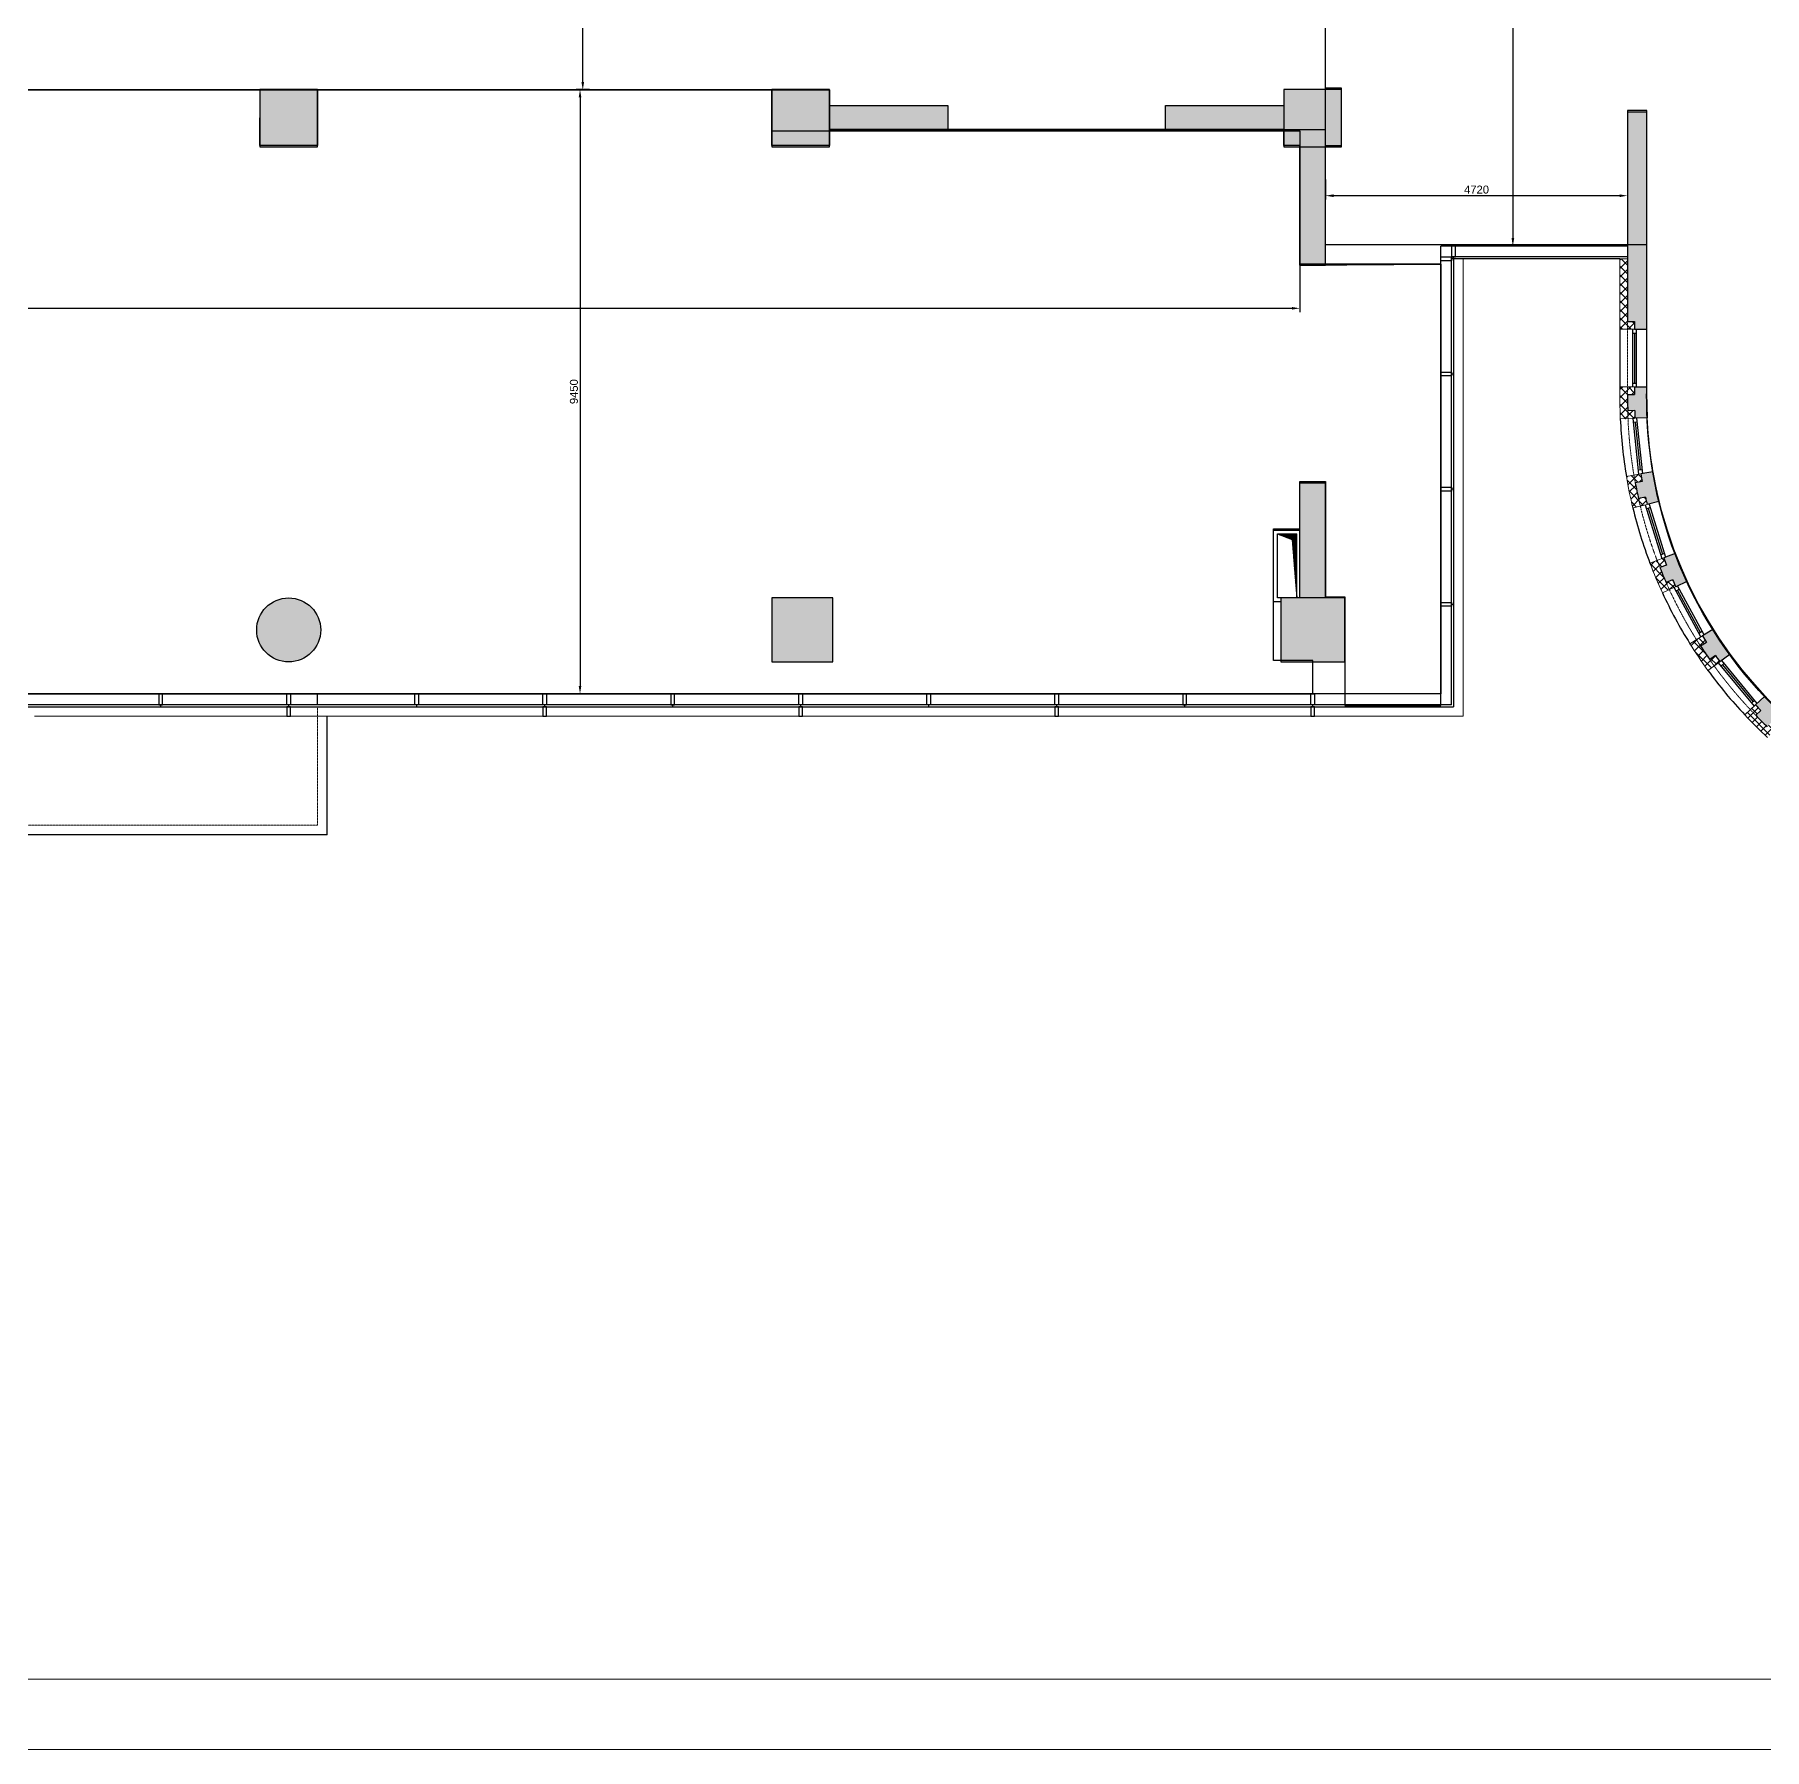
# Model space of a CAD drawing. Header units: millimetres. Extents: x 1175313 to 1258473, y 6259 to 65065.
# Drawn here: x 1210680 to 1237708, y 6259 to 33063 of the extents above; entities that cross this region are included whole.
import ezdxf

# ---------------------------------------------------------------- set-up
doc = ezdxf.new("R2010")
doc.units = ezdxf.units.MM
doc.linetypes.add('HIDDEN', pattern=[0.375, 0.25, -0.125])
for name, color, linetype in [('Baca', 7, 'Continuous'), ('Divar-komek', 7, 'Continuous'), ('metal', 7, 'Continuous'), ('Pencere', 7, 'Continuous'), ('plita 2', 7, 'Continuous'), ('Strixleme', 254, 'Continuous'), ('sutun1', 7, 'Continuous'), ('Tavan', 7, 'Continuous')]:
    doc.layers.add(name, color=color, linetype=linetype)
doc.layers.add('metal-nevid', color=39, linetype='Continuous', lineweight=5)
doc.layers.add('obl. mis', color=205, linetype='Continuous', lineweight=18)
doc.layers.add('plita', color=182, linetype='Continuous', lineweight=5, true_color=0x3a07c5)
doc.styles.get("Standard").update_dxf_attribs({"font": 'arial.ttf'})
doc.dimstyles.new('ISO-25', dxfattribs={"dimscale": 50, "dimtxt": 2.5, "dimasz": 2.5, "dimexe": 1.25, "dimexo": 0.625, "dimtad": 1, "dimdec": 0, "dimtxsty": 'Standard', "dimcen": 2.5, "dimazin": 3, "dimtfac": 1, "dimtdec": 0, "dimtmove": 0, "dimatfit": 3})
pattern_1 = [(45, (1090324.994, 635036.17), (-33.6759605, 33.6759605), []), (45, (1090358.67, 635036.17), (-33.6759605, 33.6759605), [0, -47.625])]

# ---------------------------------------------------------------- blocks, each defined once
blk = doc.blocks.new('*D628')
at = {"color": 0, "lineweight": -2, "transparency": 16777216}
for p, q in [((1230450, 30351), (1230450, 28722)), ((1185600, 30185), (1185600, 28722)), ((1185725, 28785), (1230325, 28785))]:
    blk.add_line(p, q, dxfattribs=at)
at = {"color": 0, "transparency": 16777216}
for points in [[(1185725, 28805), (1185725, 28764), (1185600, 28785)], [(1230325, 28805), (1230325, 28764), (1230450, 28785)]]:
    blk.add_solid(points, dxfattribs=at)
at = {"layer": 'Defpoints', "color": 0, "transparency": 16777216}
for p in [(1230450, 30382), (1185600, 30216), (1230450, 28785)]:
    blk.add_point(p, dxfattribs=at)
at = {"color": 0, "transparency": 16777216, "insert": (1208025, 28880), "char_height": 125, "attachment_point": 5}
blk.add_mtext('44850', dxfattribs=at)
blk = doc.blocks.new('*D629')
at = {"color": 0, "lineweight": -2, "transparency": 16777216}
for p, q in [((1219350, 32207), (1219140, 32207)), ((1219202, 32082), (1219202, 22882)), ((1219350, 22757), (1219140, 22757))]:
    blk.add_line(p, q, dxfattribs=at)
at = {"color": 0, "transparency": 16777216}
for points in [[(1219182, 32082), (1219223, 32082), (1219202, 32207)], [(1219182, 22882), (1219223, 22882), (1219202, 22757)]]:
    blk.add_solid(points, dxfattribs=at)
at = {"layer": 'Defpoints', "color": 0, "transparency": 16777216}
for p in [(1219381, 32207), (1219202, 22757), (1219381, 22757)]:
    blk.add_point(p, dxfattribs=at)
at = {"color": 0, "transparency": 16777216, "insert": (1219107, 27482), "char_height": 125, "attachment_point": 5, "rotation": 90}
blk.add_mtext('9450', dxfattribs=at)
blk = doc.blocks.new('*D630')
at = {"color": 0, "lineweight": -2, "transparency": 16777216}
for p, q in [((1220435, 39307), (1219182, 39307)), ((1219245, 32322), (1219245, 39182)), ((1220435, 32197), (1219182, 32197))]:
    blk.add_line(p, q, dxfattribs=at)
at = {"color": 0, "transparency": 16777216}
for points in [[(1219224, 39182), (1219266, 39182), (1219245, 39307)], [(1219224, 32322), (1219266, 32322), (1219245, 32197)]]:
    blk.add_solid(points, dxfattribs=at)
at = {"layer": 'Defpoints', "color": 0, "transparency": 16777216}
for p in [(1219245, 39307), (1220466, 39307), (1220466, 32197)]:
    blk.add_point(p, dxfattribs=at)
at = {"color": 0, "transparency": 16777216, "insert": (1219150, 35752), "char_height": 125, "attachment_point": 5, "rotation": 90}
blk.add_mtext('7110', dxfattribs=at)
blk = doc.blocks.new('*D634')
at = {"color": 0, "lineweight": -2, "transparency": 16777216}
for p, q in [((1234079, 41757), (1233715, 41757)), ((1233777, 41632), (1233777, 29882)), ((1234079, 29757), (1233715, 29757))]:
    blk.add_line(p, q, dxfattribs=at)
at = {"color": 0, "transparency": 16777216}
for points in [[(1233757, 41632), (1233798, 41632), (1233777, 41757)], [(1233757, 29882), (1233798, 29882), (1233777, 29757)]]:
    blk.add_solid(points, dxfattribs=at)
at = {"layer": 'Defpoints', "color": 0, "transparency": 16777216}
for p in [(1234110, 41757), (1233777, 29757), (1234110, 29757)]:
    blk.add_point(p, dxfattribs=at)
at = {"color": 0, "transparency": 16777216, "insert": (1233682, 35757), "char_height": 125, "attachment_point": 5, "rotation": 90}
blk.add_mtext('12000', dxfattribs=at)
blk = doc.blocks.new('*D640')
at = {"color": 0, "lineweight": -2, "transparency": 16777216}
for p, q in [((1230850, 30796), (1230850, 30483)), ((1235445, 30545), (1230975, 30545)), ((1235570, 30796), (1235570, 30483))]:
    blk.add_line(p, q, dxfattribs=at)
at = {"color": 0, "transparency": 16777216}
for points in [[(1230975, 30566), (1230975, 30524), (1230850, 30545)], [(1235445, 30566), (1235445, 30524), (1235570, 30545)]]:
    blk.add_solid(points, dxfattribs=at)
at = {"layer": 'Defpoints', "color": 0, "transparency": 16777216}
for p in [(1230850, 30827), (1235570, 30827), (1230850, 30545)]:
    blk.add_point(p, dxfattribs=at)
at = {"color": 0, "transparency": 16777216, "insert": (1233210, 30640), "char_height": 125, "attachment_point": 5}
blk.add_mtext('4720', dxfattribs=at)

msp = doc.modelspace()

# ---------------------------------------------------------------- hatches: boundary and pattern name
at = {"layer": 'Baca'}
h = msp.add_hatch(dxfattribs=at)
h.set_pattern_fill('ANSI31', color=256, scale=5, style=0)
h.set_pattern_definition([(135, (1338924.862, 425036.171), (11.22532015, 11.22532015), [])])
h.paths.add_polyline_path([(1230099.9, 25257.2), (1230328.3, 25171.6), (1230399.9, 24257.2), (1230399.9, 25257.2)])
at = {"layer": 'Strixleme'}
h = msp.add_hatch(dxfattribs=at)
h.set_pattern_fill('SACNCR', color=256, scale=20, style=0)
h.set_pattern_definition(pattern_1)
h.paths.add_polyline_path([(1214649.9, 31757.2), (1214199.9, 31757.2), (1214199.9, 31307.2), (1214649.9, 31307.2)])
h.paths.add_polyline_path([(1214649.9, 32207.2), (1214199.9, 32207.2), (1214199.9, 31757.2), (1214649.9, 31757.2)])
h.paths.add_polyline_path([(1215099.9, 32207.2), (1214649.9, 32207.2), (1214649.9, 31757.2), (1215099.9, 31757.2)])
h.paths.add_polyline_path([(1215099.9, 31757.2), (1214649.9, 31757.2), (1214649.9, 31307.2), (1215099.9, 31307.2)])
h.paths.add_polyline_path([(1215149.9, 23757.2, 1), (1214149.9, 23757.2, 1)])
h = msp.add_hatch(dxfattribs=at)
h.set_pattern_fill('SACNCR', color=256, scale=20, style=0)
h.set_pattern_definition(pattern_1)
h.paths.add_polyline_path([(1230149.9, 24257.2), (1231149.9, 24257.2), (1231149.9, 23257.2), (1230149.9, 23257.2)])
h.paths.add_polyline_path([(1222199.9, 24257.2), (1223149.9, 24257.2), (1223149.9, 23257.2), (1222199.9, 23257.2)])
h.paths.add_polyline_path([(1223149.9, 31557.2), (1224949.9, 31557.2), (1224949.9, 31957.2), (1223149.9, 31957.2)])
h.paths.add_polyline_path([(1223099.9, 31557.2), (1223149.9, 31557.2), (1223149.9, 31957.2), (1223099.9, 31957.2), (1223099.9, 32207.2), (1222199.9, 32207.2), (1222199.9, 31307.2), (1223099.9, 31307.2)])
h.paths.add_polyline_path([(1230449.9, 31257.2), (1230449.9, 29457.2), (1230849.9, 29457.2), (1230849.9, 31257.2)])
h.paths.add_polyline_path([(1228349.9, 31557.2), (1230149.9, 31557.2), (1230149.9, 31957.2), (1228349.9, 31957.2)])
h.paths.add_polyline_path([(1230149.9, 31557.2), (1230199.9, 31557.2), (1230199.9, 31307.2), (1230449.9, 31307.2), (1230449.9, 31257.2), (1230849.9, 31257.2), (1230849.9, 31307.2), (1231099.9, 31307.2), (1231099.9, 32207.2), (1230199.9, 32207.2), (1230199.9, 31957.2), (1230149.9, 31957.2)])
h.paths.add_polyline_path([(1230449.9, 26057.2), (1230449.9, 24257.2), (1230849.9, 24257.2), (1230849.9, 26057.2)])
h = msp.add_hatch(dxfattribs=at)
h.set_pattern_fill('SACNCR', color=256, scale=20, style=0)
h.set_pattern_definition(pattern_1)
h.paths.add_polyline_path([(1235869.9, 31857.2), (1235569.9, 31857.2), (1235569.9, 31757.2), (1235869.9, 31757.2)])
edge = h.paths.add_edge_path()
edge.add_arc((1242649.9, 27357.2), 6970, 271.0135, 271.99999, ccw=False)
edge.add_line((1242773.2, 20388.3), (1242777.1, 20278.4))
edge.add_arc((1242649.9, 27357.2), 7080, 268.97115, 271.02883, ccw=False)
edge.add_line((1242522.8, 20278.4), (1242526.6, 20388.3))
edge.add_arc((1242649.9, 27357.2), 6970, 267.99999, 268.98648, ccw=False)
edge.add_line((1242406.7, 20391.5), (1242413.3, 20581.4))
edge.add_arc((1242649.9, 27357.2), 6780, 267.99999, 271.99999)
edge.add_line((1242886.5, 20581.4), (1242893.2, 20391.5))
edge = h.paths.add_edge_path()
edge.add_line((1239097.3, 21582.5), (1238997.7, 21420.7))
edge.add_arc((1242649.9, 27357.2), 6970, 237.41345, 238.39994, ccw=False)
edge.add_line((1238896.1, 21484.5), (1238838.4, 21390.8))
edge.add_arc((1242649.9, 27357.2), 7080, 235.37108, 237.42878, ccw=False)
edge.add_line((1238626.7, 21531.5), (1238690.7, 21620.9))
edge.add_arc((1242649.9, 27357.2), 6970, 234.39992, 235.38641, ccw=False)
edge.add_line((1238592.5, 21689.9), (1238703.1, 21844.4))
edge.add_arc((1242649.9, 27357.2), 6780, 234.39992, 238.39994)
edge = h.paths.add_edge_path()
edge.add_line((1240286.6, 21002.5), (1240220.4, 20824.4))
edge.add_arc((1242649.9, 27357.2), 6970, 248.61344, 249.59993, ccw=False)
edge.add_line((1240108.3, 20867.2), (1240069.9, 20764.1))
edge.add_arc((1242649.9, 27357.2), 7080, 246.57109, 248.62877, ccw=False)
edge.add_line((1239834.8, 20861), (1239880.3, 20961.1))
edge.add_arc((1242649.9, 27357.2), 6970, 245.59993, 246.58642, ccw=False)
edge.add_line((1239770.6, 21009.8), (1239849.1, 21182.8))
edge.add_arc((1242649.9, 27357.2), 6780, 245.59993, 249.59993)
edge = h.paths.add_edge_path()
edge.add_arc((1242649.9, 27357.2), 6970, 259.81346, 260.79995, ccw=False)
edge.add_line((1241417.3, 20497.1), (1241399.7, 20388.5))
edge.add_arc((1242649.9, 27357.2), 7080, 257.77109, 259.82879, ccw=False)
edge.add_line((1241150.3, 20437.9), (1241175.4, 20545))
edge.add_arc((1242649.9, 27357.2), 6970, 256.79993, 257.78642, ccw=False)
edge.add_line((1241058.3, 20571.4), (1241101.7, 20756.4))
edge.add_arc((1242649.9, 27357.2), 6780, 256.79992, 260.79995)
edge.add_line((1241565.9, 20664.5), (1241535.6, 20476.9))
h.paths.add_polyline_path([(1235869.9, 28457.2), (1235679.9, 28457.2), (1235679.9, 28577.2), (1235569.9, 28577.2), (1235569.9, 31757.2), (1235869.9, 31757.2)])
edge = h.paths.add_edge_path()
edge.add_line((1235875.9, 27073.4), (1235686, 27065.4))
edge.add_arc((1242649.9, 27357.2), 6970, 181.4131, 182.39959, ccw=False)
edge.add_line((1235682, 27185.4), (1235572.1, 27180.7))
edge.add_arc((1242649.9, 27357.2), 7080, 180, 181.42842, ccw=False)
edge.add_line((1235569.9, 27357.2), (1235569.9, 27437.2))
edge.add_line((1235569.9, 27437.2), (1235679.9, 27437.2))
edge.add_line((1235679.9, 27437.2), (1235679.9, 27557.2))
edge.add_line((1235679.9, 27557.2), (1235869.9, 27557.2))
edge.add_line((1235869.9, 27557.2), (1235869.9, 27357.2))
edge.add_arc((1242649.9, 27357.2), 6780, 180, 182.39959)
edge = h.paths.add_edge_path()
edge.add_line((1236060, 25763), (1235875.4, 25718.3))
edge.add_arc((1242649.9, 27357.2), 6970, 192.61339, 193.59988, ccw=False)
edge.add_line((1235848.1, 25835.2), (1235741.2, 25809.3))
edge.add_arc((1242649.9, 27357.2), 7080, 190.57103, 192.62872, ccw=False)
edge.add_line((1235690.1, 26058.4), (1235798.6, 26076.7))
edge.add_arc((1242649.9, 27357.2), 6970, 189.59986, 190.58635, ccw=False)
edge.add_line((1235777.5, 26194.9), (1235964.9, 26226.6))
edge.add_arc((1242649.9, 27357.2), 6780, 189.59986, 193.59987)
edge = h.paths.add_edge_path()
edge.add_line((1236495.2, 24513.4), (1236322.7, 24433.7))
edge.add_arc((1242649.9, 27357.2), 6970, 203.81336, 204.79985, ccw=False)
edge.add_line((1236273.3, 24543), (1236173.4, 24496.9))
edge.add_arc((1242649.9, 27357.2), 7080, 201.77102, 203.82869, ccw=False)
edge.add_line((1236074.9, 24731.3), (1236177.8, 24770.3))
edge.add_arc((1242649.9, 27357.2), 6970, 200.79986, 201.78635, ccw=False)
edge.add_line((1236134.2, 24882.2), (1236311.8, 24949.6))
edge.add_arc((1242649.9, 27357.2), 6780, 200.79985, 204.79985)
edge = h.paths.add_edge_path()
edge.add_line((1237164.8, 23372.1), (1237011.1, 23260.4))
edge.add_arc((1242649.9, 27357.2), 6970, 215.01336, 215.99985, ccw=False)
edge.add_line((1236941.4, 23358.1), (1236852.4, 23293.4))
edge.add_arc((1242649.9, 27357.2), 7080, 212.971, 215.02869, ccw=False)
edge.add_line((1236710.2, 23504.2), (1236803.5, 23562.5))
edge.add_arc((1242649.9, 27357.2), 6970, 211.99984, 212.98632, ccw=False)
edge.add_line((1236739, 23663.7), (1236900.2, 23764.4))
edge.add_arc((1242649.9, 27357.2), 6780, 211.99983, 215.99985)
edge = h.paths.add_edge_path()
edge.add_line((1238043.3, 22382.6), (1237914.2, 22243.1))
edge.add_arc((1242649.9, 27357.2), 6970, 226.21339, 227.19988, ccw=False)
edge.add_line((1237826.9, 22325.4), (1237752.1, 22244.7))
edge.add_arc((1242649.9, 27357.2), 7080, 224.17105, 226.22872, ccw=False)
edge.add_line((1237571.7, 22423.9), (1237651.9, 22499.2))
edge.add_arc((1242649.9, 27357.2), 6970, 223.19989, 224.18638, ccw=False)
edge.add_line((1237569, 22586), (1237707.5, 22716))
edge.add_arc((1242649.9, 27357.2), 6780, 223.19988, 227.19988)
h = msp.add_hatch(dxfattribs=at)
h.set_pattern_fill('ANSI37', color=256, scale=30, style=0)
h.set_pattern_definition([(315, (1090324.99, -633521.7), (-67.351921, -67.351921), []), (225, (1090324.99, -633521.7), (-67.351921, 67.351921), [])])
h.paths.add_polyline_path([(1235686, 27065.4), (1235456.2, 27055.8, -0.0104721), (1235449.9, 27357.2), (1235449.9, 27557.2), (1235679.9, 27557.2), (1235679.9, 27437.2), (1235569.9, 27437.2), (1235569.9, 27357.2, 0.0062332), (1235572.1, 27180.7), (1235682, 27185.4, 0.0043055)])
h.paths.add_polyline_path([(1236173.4, 24496.9), (1236273.3, 24543, 0.0043044), (1236322.7, 24433.7), (1236113.9, 24337.2, -0.017455), (1235919.2, 24800.5), (1236134.2, 24882.2, 0.0043044), (1236177.8, 24770.3), (1236074.9, 24731.3, 0.0089785)])
h.paths.add_polyline_path([(1249185.9, 24337.2), (1248977.1, 24433.7, 0.0043044), (1249026.5, 24543), (1249126.4, 24496.9, 0.0089785), (1249224.9, 24731.3), (1249122.1, 24770.3, 0.0043044), (1249165.7, 24882.2), (1249380.7, 24800.5, -0.017455)])
h.paths.add_polyline_path([(1235679.9, 28457.2), (1235449.9, 28457.2), (1235449.9, 28957.2), (1235449.9, 29557.2), (1235569.9, 29557.2), (1235569.9, 28577.2), (1235679.9, 28577.2)])
h.paths.add_polyline_path([(1235875.4, 25718.3), (1235651.8, 25664.2, -0.0174551), (1235550.8, 26156.5), (1235777.5, 26194.9, 0.0043044), (1235798.6, 26076.7), (1235690.1, 26058.4, 0.0089786), (1235741.2, 25809.3), (1235848.1, 25835.2, 0.0043044)])
h.paths.add_polyline_path([(1236825, 23125.2, -0.0174551), (1236544, 23541.8), (1236739, 23663.7, 0.0043044), (1236803.5, 23562.5), (1236710.2, 23504.2, 0.0089786), (1236852.4, 23293.4), (1236941.4, 23358.1, 0.0043044), (1237011.1, 23260.4)])
h.paths.add_polyline_path([(1237752.1, 22244.7), (1237826.9, 22325.4, 0.0043044), (1237914.2, 22243.1), (1237757.9, 22074.4, -0.017455), (1237401.3, 22428.5), (1237569, 22586, 0.0043044), (1237651.9, 22499.2), (1237571.7, 22423.9, 0.0089785)])
h.paths.add_polyline_path([(1238877.2, 21224.8, -0.0174552), (1238458.6, 21502.9), (1238592.5, 21689.9, 0.0043044), (1238690.7, 21620.9), (1238626.7, 21531.5, 0.0089786), (1238838.4, 21390.8), (1238896.1, 21484.5, 0.0043044), (1238997.7, 21420.7)])
h.paths.add_polyline_path([(1240140.2, 20608.8, -0.0174551), (1239675.6, 20800.3), (1239770.6, 21009.8, 0.0043044), (1239880.3, 20961.1), (1239834.8, 20861, 0.0089785), (1240069.9, 20764.1), (1240108.3, 20867.2, 0.0043044), (1240220.4, 20824.4)])
h.paths.add_polyline_path([(1241498.8, 20249.9, -0.0174552), (1241005.8, 20347.5), (1241058.3, 20571.4, 0.0043044), (1241175.4, 20545), (1241150.3, 20437.9, 0.0089786), (1241399.7, 20388.5), (1241417.3, 20497.1, 0.0043044), (1241535.6, 20476.9)])
h.paths.add_polyline_path([(1242901.2, 20161.6, -0.0174551), (1242398.7, 20161.6), (1242406.7, 20391.5, 0.0043044), (1242526.6, 20388.3), (1242522.8, 20278.4, 0.0089786), (1242777.1, 20278.4), (1242773.2, 20388.3, 0.0043044), (1242893.2, 20391.5)])
h.paths.add_polyline_path([(1244294.1, 20347.5, -0.0174552), (1243801.1, 20249.9), (1243764.3, 20476.9, 0.0043044), (1243882.6, 20497.1), (1243900.2, 20388.5, 0.0089786), (1244149.6, 20437.9), (1244124.5, 20545, 0.0043044), (1244241.5, 20571.4)])
h.paths.add_polyline_path([(1245159.7, 20608.8), (1245079.5, 20824.4, 0.0043044), (1245191.6, 20867.2), (1245229.9, 20764.1, 0.0089785), (1245465, 20861), (1245419.6, 20961.1, 0.0043044), (1245529.3, 21009.8), (1245624.3, 20800.3, -0.0174551)])
h.paths.add_polyline_path([(1246841.2, 21502.9, -0.0174552), (1246422.6, 21224.8), (1246302.1, 21420.7, 0.0043044), (1246403.8, 21484.5), (1246461.4, 21390.8, 0.0089786), (1246673.2, 21531.5), (1246609.2, 21620.9, 0.0043044), (1246707.3, 21689.9)])
h.paths.add_polyline_path([(1247898.5, 22428.5, -0.017455), (1247541.9, 22074.4), (1247385.6, 22243.1, 0.0043044), (1247473, 22325.4), (1247547.7, 22244.7, 0.0089785), (1247728.1, 22423.9), (1247648, 22499.2, 0.0043044), (1247730.8, 22586)])
h.paths.add_polyline_path([(1248474.9, 23125.2), (1248288.8, 23260.4, 0.0043044), (1248358.5, 23358.1), (1248447.5, 23293.4, 0.0089786), (1248589.7, 23504.2), (1248496.4, 23562.5, 0.0043044), (1248560.8, 23663.7), (1248755.9, 23541.8, -0.0174551)])
h.paths.add_polyline_path([(1249648.1, 25664.2), (1249424.5, 25718.3, 0.0043044), (1249451.7, 25835.2), (1249558.6, 25809.3, 0.0089786), (1249609.8, 26058.4), (1249501.3, 26076.7, 0.0043044), (1249522.3, 26194.9), (1249749.1, 26156.5, -0.0174551)])
h.paths.add_polyline_path([(1249849.9, 27357.2, -0.0104717), (1249843.6, 27055.8), (1249613.8, 27065.4, 0.0043055), (1249617.8, 27185.4), (1249727.7, 27180.7, 0.0062327), (1249729.9, 27357.2), (1249729.9, 27437.2), (1249619.9, 27437.2), (1249619.9, 27557.2), (1249849.9, 27557.2)])
h.paths.add_polyline_path([(1249849.9, 28457.2), (1249619.9, 28457.2), (1249619.9, 28577.2), (1249729.9, 28577.2), (1249729.9, 28837.2), (1249619.9, 28837.2), (1249619.9, 28957.2), (1249849.9, 28957.2)])
h.paths.add_polyline_path([(1249849.9, 29857.2), (1249619.9, 29857.2), (1249619.9, 29977.2), (1249729.9, 29977.2), (1249729.9, 31157.2), (1249849.9, 31157.2)])

# ---------------------------------------------------------------- linework, layer by layer
at = {"color": 1}
msp.add_line((1215249.9, 20557.2), (1215249.9, 22407.2), dxfattribs=at)
at = {"color": 251, "lineweight": 5, "true_color": 0x636466}
msp.add_lwpolyline([(1175313.3, 6258.6), (1258473.3, 6258.6), (1258473.3, 65064.6), (1175313.3, 65064.6), (1175313.3, 6258.6)], dxfattribs=at)
msp.add_lwpolyline([(1176413.3, 7358.6), (1257373.3, 7358.6), (1257373.3, 63964.6), (1176413.3, 63964.6)], close=True, dxfattribs=at)
at = {"color": 1, "lineweight": 30}
for points in [[(1185599.9, 48757.2), (1198584.9, 48757.2), (1198584.9, 48257.2), (1198499.9, 48257.2), (1198499.9, 39607.2), (1198499.9, 37057.2), (1198449.9, 37057.2), (1198449.9, 31557.2), (1207099.9, 31557.2), (1207099.9, 32207.2), (1222199.9, 32207.2), (1222199.9, 31557.2), (1230449.9, 31557.2), (1230449.9, 29457.2), (1232649.9, 29477.2), (1232649.9, 22757.2), (1185599.9, 22757.2), (1185599.9, 31777.2), (1187199.9, 31777.2), (1187199.9, 39777.2), (1185599.9, 39777.2), (1185599.9, 48757.2)], [(1207106.7, 32198), (1223099.9, 32198), (1223099.9, 31577.2), (1230849.9, 31577.2), (1230849.9, 33857.2)]]:
    msp.add_lwpolyline(points, dxfattribs=at)
msp.add_lwpolyline([(1252799.9, 39307.2), (1252799.9, 32207.2), (1252599.9, 32207.2), (1252599.9, 31807.2), (1252199.9, 31807.2), (1252199.9, 31357.2), (1249429.9, 31357.2), (1249429.9, 28707.2, -0.4599022), (1242649.9, 20597.2, -0.416302), (1235869.9, 27357.2), (1235869.9, 29777.2), (1230849.9, 29777.2), (1230849.9, 48257.2)], format="xyb", dxfattribs=at)
at = {"layer": 'Baca'}
msp.add_lwpolyline([(1230099.9, 25257.2), (1230328.3, 25171.6), (1230399.9, 24257.2)], dxfattribs=at)
at = {"layer": 'Divar-komek'}
for p, q in [((1235449.9, 28457.2), (1235449.9, 27557.2)), ((1215249.9, 20557.2), (1182049.9, 20557.2))]:
    msp.add_line(p, q, dxfattribs=at)
for radius, start, end in [(7200, 182.3997, 189.59975), (6970, 182.3997, 182.39984), (6970, 193.59962, 193.59973), (7200, 193.59962, 200.79966), (7200, 204.79956, 211.9996), (7200, 216.00008, 223.20012), (6970, 223.20003, 223.20012)]:
    msp.add_arc((1242649.9, 27357.2), radius, start, end, dxfattribs=at)
at = {"layer": 'metal'}
for p, q in [((1232849.9, 29557.2), (1232819.9, 29557.2)), ((1232849.9, 29557.2), (1232849.9, 29587.2)), ((1232849.9, 27757.2), (1232819.9, 27757.2)), ((1232849.9, 25957.2), (1232819.9, 25957.2)), ((1232849.9, 24157.2), (1232819.9, 24157.2)), ((1212649.9, 22557.2), (1212649.9, 22587.2)), ((1214649.9, 22557.2), (1214649.9, 22587.2)), ((1216649.9, 22557.2), (1216649.9, 22587.2)), ((1218649.9, 22557.2), (1218649.9, 22587.2)), ((1220649.9, 22557.2), (1220649.9, 22587.2)), ((1222649.9, 22557.2), (1222649.9, 22587.2)), ((1224649.9, 22557.2), (1224649.9, 22587.2)), ((1226649.9, 22557.2), (1226649.9, 22587.2)), ((1228649.9, 22557.2), (1228649.9, 22587.2)), ((1230649.9, 22557.2), (1230649.9, 22587.2))]:
    msp.add_line(p, q, dxfattribs=at)
for points in [[(1232879.9, 29587.2), (1232879.9, 29757.2), (1232819.9, 29757.2), (1232819.9, 29587.2)], [(1232819.9, 29527.2), (1232649.9, 29527.2), (1232649.9, 29587.2), (1232819.9, 29587.2)], [(1232819.9, 27727.2), (1232649.9, 27727.2), (1232649.9, 27787.2), (1232819.9, 27787.2)], [(1232819.9, 25927.2), (1232649.9, 25927.2), (1232649.9, 25987.2), (1232819.9, 25987.2)], [(1232819.9, 24127.2), (1232649.9, 24127.2), (1232649.9, 24187.2), (1232819.9, 24187.2)], [(1212679.9, 22587.2), (1212679.9, 22757.2), (1212619.9, 22757.2), (1212619.9, 22587.2)], [(1214619.9, 22757.2), (1214679.9, 22757.2), (1214679.9, 22587.2), (1214619.9, 22587.2)], [(1216619.9, 22587.2), (1216619.9, 22757.2), (1216679.9, 22757.2), (1216679.9, 22587.2)], [(1218619.9, 22757.2), (1218679.9, 22757.2), (1218679.9, 22587.2), (1218619.9, 22587.2)], [(1220679.9, 22587.2), (1220679.9, 22757.2), (1220619.9, 22757.2), (1220619.9, 22587.2)], [(1222619.9, 22757.2), (1222679.9, 22757.2), (1222679.9, 22587.2), (1222619.9, 22587.2)], [(1224619.9, 22587.2), (1224619.9, 22757.2), (1224679.9, 22757.2), (1224679.9, 22587.2)], [(1226619.9, 22757.2), (1226679.9, 22757.2), (1226679.9, 22587.2), (1226619.9, 22587.2)], [(1228679.9, 22587.2), (1228679.9, 22757.2), (1228619.9, 22757.2), (1228619.9, 22587.2)], [(1230619.9, 22757.2), (1230679.9, 22757.2), (1230679.9, 22587.2), (1230619.9, 22587.2)], [(1214619.9, 22407.2), (1214679.9, 22407.2), (1214679.9, 22557.2), (1214619.9, 22557.2)], [(1218619.9, 22407.2), (1218679.9, 22407.2), (1218679.9, 22557.2), (1218619.9, 22557.2)], [(1222619.9, 22407.2), (1222679.9, 22407.2), (1222679.9, 22557.2), (1222619.9, 22557.2)], [(1226619.9, 22407.2), (1226679.9, 22407.2), (1226679.9, 22557.2), (1226619.9, 22557.2)], [(1230619.9, 22407.2), (1230679.9, 22407.2), (1230679.9, 22557.2), (1230619.9, 22557.2)]]:
    msp.add_lwpolyline(points, close=True, dxfattribs=at)
at = {"layer": 'metal-nevid'}
for p, q in [((1232999.9, 22407.2), (1232999.9, 29557.2)), ((1210679.9, 22407.2), (1214619.9, 22407.2)), ((1218619.9, 22407.2), (1214679.9, 22407.2)), ((1218679.9, 22407.2), (1222619.9, 22407.2)), ((1226619.9, 22407.2), (1222679.9, 22407.2)), ((1226679.9, 22407.2), (1230619.9, 22407.2)), ((1232999.9, 22407.2), (1230679.9, 22407.2))]:
    msp.add_line(p, q, dxfattribs=at)
at = {"layer": 'obl. mis'}
for p, q in [((1235449.9, 29557.2), (1235449.9, 28457.2)), ((1235449.9, 29557.2), (1235569.9, 29557.2)), ((1235449.9, 28957.2), (1235449.9, 28457.2)), ((1235449.9, 28457.2), (1235679.9, 28457.2)), ((1235449.9, 27557.2), (1235449.9, 27357.2)), ((1235679.9, 27557.2), (1235449.9, 27557.2)), ((1235686, 27065.4), (1235456.2, 27055.8)), ((1235459, 26995.8), (1235458.8, 26995.8)), ((1235550.8, 26156.5), (1235777.5, 26194.9)), ((1235651.8, 25664.2), (1235875.4, 25718.3)), ((1235665.9, 25605.9), (1235666.2, 25606)), ((1236134.2, 24882.2), (1235919.2, 24800.5)), ((1236313.6, 24429.5), (1236113.9, 24337.2)), ((1236544, 23541.8), (1236739, 23663.7)), ((1237011.1, 23260.4), (1236825, 23125.2)), ((1237569, 22586), (1237401.3, 22428.5))]:
    msp.add_line(p, q, dxfattribs=at)
for start, end in [(179.9999, 182.39985), (189.59987, 193.59988), (200.79986, 204.79986), (211.99984, 215.99986), (223.19989, 227.19989)]:
    msp.add_arc((1242649.9, 27357.2), 7200, start, end, dxfattribs=at)
at = {"layer": 'Pencere'}
for p, q in [((1235449.9, 29757.2), (1232849.9, 29757.2)), ((1235569.9, 29587.2), (1232819.9, 29587.2)), ((1232819.9, 22587.2), (1232819.9, 29587.2)), ((1235449.9, 29557.2), (1232849.9, 29557.2)), ((1232849.9, 29557.2), (1232849.9, 22557.2)), ((1235649.9, 27557.2), (1235649.9, 28457.2)), ((1235649.9, 28397.2), (1235709.9, 28397.2)), ((1235679.9, 28397.2), (1235679.9, 27617.2)), ((1235709.9, 27557.2), (1235709.9, 28457.2)), ((1235649.9, 27617.2), (1235709.9, 27617.2)), ((1235747.9, 26189.9), (1235656, 27064.1)), ((1235807.2, 26199.9), (1235716.1, 27066.7)), ((1235722.3, 27007), (1235662.7, 27000.7)), ((1235771.1, 26256.4), (1235692.5, 27003.9)), ((1235800.9, 26259.6), (1235741.2, 26253.3)), ((1235846.1, 25711.2), (1236106.1, 24871.5)), ((1235904.6, 25725.4), (1236162.3, 24892.8)), ((1235922.3, 25668.1), (1235865, 25650.3)), ((1235893.7, 25659.2), (1236115.9, 24941.2)), ((1236144.6, 24950.1), (1236087.2, 24932.4)), ((1236713.5, 23647.8), (1236295.4, 24421.1)), ((1236378.5, 24393.5), (1236325.7, 24365)), ((1236764.5, 23679.6), (1236350, 24446.3)), ((1236709.6, 23718.2), (1236352.1, 24379.3)), ((1236736, 23732.4), (1236683.2, 23703.9)), ((1237035.4, 23278.1), (1237590.9, 22606.5)), ((1236986.8, 23242.7), (1237547.1, 22565.4)), ((1237073.6, 23231.8), (1237027.4, 23193.6)), ((1237050.5, 23212.7), (1237529.6, 22633.6)), ((1185399.9, 22557.2), (1232849.9, 22557.2)), ((1232819.9, 22587.2), (1185429.9, 22587.2)), ((1237552.7, 22652.7), (1237506.5, 22614.5))]:
    msp.add_line(p, q, dxfattribs=at)
at = {"layer": 'plita', "linetype": 'HIDDEN', "ltscale": 5}
for p, q in [((1235569.9, 28577.2), (1235569.9, 27437.2)), ((1215099.9, 20707.2), (1215099.9, 22557.2)), ((1215099.9, 20707.2), (1182199.9, 20707.2))]:
    msp.add_line(p, q, dxfattribs=at)
for start, end in [(181.42842, 190.57103), (192.62872, 201.77102), (203.82869, 212.971), (215.02869, 224.17105)]:
    msp.add_arc((1242649.9, 27357.2), 7080, start, end, dxfattribs=at)
at = {"layer": 'plita 2'}
for p, q in [((1235569.9, 29757.2), (1232649.9, 29757.2)), ((1232649.9, 22757.2), (1232649.9, 29757.2)), ((1232649.9, 22757.2), (1215099.9, 22757.2)), ((1215099.9, 22587.2), (1215099.9, 22757.2))]:
    msp.add_line(p, q, dxfattribs=at)
at = {"layer": 'plita 2', "linetype": 'ByBlock'}
msp.add_line((1230399.9, 24257.2), (1230399.9, 25257.2), dxfattribs=at)
msp.add_lwpolyline([(1230149.9, 24257.2), (1230099.9, 24257.2), (1230099.9, 25257.2), (1230399.9, 25257.2)], dxfattribs=at)
at = {"layer": 'sutun1'}
for p, q in [((1223099.9, 31957.2), (1224949.9, 31957.2)), ((1228349.9, 31957.2), (1230199.9, 31957.2)), ((1235569.9, 31857.2), (1235869.9, 31857.2)), ((1235569.9, 31857.2), (1235569.9, 28577.2)), ((1235869.9, 28457.2), (1235869.9, 31857.2)), ((1223099.9, 31557.2), (1224949.9, 31557.2)), ((1228349.9, 31557.2), (1230199.9, 31557.2)), ((1230449.9, 29457.2), (1230449.9, 31307.2)), ((1230849.9, 29457.2), (1230849.9, 31307.2)), ((1230449.9, 29457.2), (1230849.9, 29457.2)), ((1235569.9, 28577.2), (1235679.9, 28577.2)), ((1235679.9, 28577.2), (1235679.9, 28457.2)), ((1235679.9, 28457.2), (1235869.9, 28457.2)), ((1235569.9, 27437.2), (1235679.9, 27437.2)), ((1235569.9, 27437.2), (1235569.9, 27357.2)), ((1235679.9, 27557.2), (1235869.9, 27557.2)), ((1235679.9, 27557.2), (1235679.9, 27437.2)), ((1235869.9, 27357.2), (1235869.9, 27557.2)), ((1235682, 27185.4), (1235572.1, 27180.7)), ((1235875.9, 27073.4), (1235686, 27065.4)), ((1235964.9, 26226.6), (1235777.5, 26194.9)), ((1230449.9, 24257.2), (1230449.9, 26057.2)), ((1230449.9, 26057.2), (1230849.9, 26057.2)), ((1230849.9, 24257.2), (1230849.9, 26057.2)), ((1235798.6, 26076.7), (1235690.1, 26058.4)), ((1235848.1, 25835.2), (1235741.2, 25809.3)), ((1236060, 25763), (1235875.4, 25718.3)), ((1236311.8, 24949.6), (1236134.2, 24882.2)), ((1236177.8, 24770.3), (1236074.9, 24731.3)), ((1236273.3, 24543), (1236173.4, 24496.9)), ((1236495.2, 24513.4), (1236322.7, 24433.7)), ((1236803.5, 23562.5), (1236710.2, 23504.2)), ((1236900.1, 23764.4), (1236739, 23663.7)), ((1236941.4, 23358.1), (1236852.4, 23293.4)), ((1237164.8, 23372.1), (1237011.1, 23260.4)), ((1237707.5, 22716), (1237569, 22586)), ((1237651.9, 22499.2), (1237571.7, 22423.9))]:
    msp.add_line(p, q, dxfattribs=at)
at = {"layer": 'sutun1', "color": 183}
msp.add_lwpolyline([(1252769.9, 35677.2), (1252769.9, 32227.2), (1252599.9, 32227.2), (1252599.9, 31827.2), (1252199.9, 31827.2), (1252199.9, 31377.2), (1249729.9, 31377.2), (1249729.9, 31877.2), (1249429.9, 31877.2), (1249424, 27093.4, -0.9004084), (1235964.9, 26246.6, -0.0481971), (1235869.9, 27577.2), (1235869.9, 31877.2), (1235569.9, 31877.2), (1235569.9, 29777.2), (1230849.9, 29777.2), (1230849.9, 31327.2), (1231099.9, 31327.2), (1231099.9, 32227.2), (1230849.9, 32227.2), (1230849.9, 39327.2)], format="xyb", dxfattribs=at)
msp.add_lwpolyline([(1206624.9, 22757.2), (1230649.9, 22757.2), (1230649.9, 23277.2), (1230149.9, 23277.2), (1230039.9, 23277.2), (1230039.9, 25337.2), (1230399.9, 25337.2), (1230449.9, 25337.2), (1230449.9, 26077.2), (1230849.9, 26077.2), (1230849.9, 24277.2), (1231149.9, 24277.2), (1231149.9, 22577.2), (1232649.9, 22577.2), (1232649.9, 29477.2), (1230449.9, 29477.2), (1230449.9, 31327.2), (1230199.9, 31327.2), (1230199.9, 31577.2), (1223099.9, 31577.2), (1223099.9, 31327.2), (1222199.9, 31327.2), (1222200.5, 32197.3), (1215100.5, 32197.3), (1215099.9, 31327.2), (1214199.9, 31327.2), (1214206.7, 32198), (1207106.7, 32198)], dxfattribs=at)
at = {"layer": 'sutun1'}
for points in [[(1214199.9, 31307.2), (1215099.9, 31307.2), (1215099.9, 32207.2), (1214199.9, 32207.2)], [(1222199.9, 31307.2), (1223099.9, 31307.2), (1223099.9, 32207.2), (1222199.9, 32207.2)], [(1230199.9, 31307.2), (1231099.9, 31307.2), (1231099.9, 32207.2), (1230199.9, 32207.2)], [(1222199.9, 23257.2), (1223149.9, 23257.2), (1223149.9, 24257.2), (1222199.9, 24257.2)], [(1230149.9, 23257.2), (1231149.9, 23257.2), (1231149.9, 24257.2), (1230149.9, 24257.2)]]:
    msp.add_lwpolyline(points, close=True, dxfattribs=at)
for points in [[(1224949.9, 31957.2), (1224949.9, 31557.2)], [(1228349.9, 31557.2), (1228349.9, 31957.2)]]:
    msp.add_lwpolyline(points, dxfattribs=at)
msp.add_circle((1214649.9, 23757.2), 500, dxfattribs=at)
for radius, start, end in [(7080, 179.9999, 181.42842), (6780, 179.99986, 182.39959), (6970, 181.4131, 182.39984), (6780, 189.59986, 193.59987), (7080, 190.57103, 192.62872), (6970, 189.59986, 190.58635), (6970, 192.61339, 193.59988), (6970, 200.79986, 201.78635), (6780, 200.79985, 204.79985), (7080, 201.77102, 203.82869), (6970, 203.81336, 204.79986), (6970, 211.99984, 212.98632), (6780, 211.99983, 215.99985), (7080, 212.971, 215.02869), (6970, 215.01336, 215.99985), (6970, 223.19989, 224.18638), (7080, 224.17105, 226.22872)]:
    msp.add_arc((1242649.9, 27357.2), radius, start, end, dxfattribs=at)
at = {"layer": 'Tavan'}
msp.add_lwpolyline([(1230149.9, 24197.2), (1230039.9, 24197.2), (1230039.9, 25317.2), (1230449.9, 25317.2)], dxfattribs=at)

# ---------------------------------------------------------------- dimensions: what is measured, and where the dimension line sits
at = {"color": 1}
for base, p1, p2, picture, middle in [((1233777.5, 29757.2), (1234109.9, 41757.2), (1234109.9, 29757.2), '*D634', (1233682.4, 35757.2)), ((1219244.8, 39307.2), (1220466.3, 32197.3), (1220466.3, 39307.2), '*D630', (1219149.7, 35752.3)), ((1219202.4, 22757.2), (1219381, 32207.2), (1219381, 22757.2), '*D629', (1219107.3, 27482.2))]:
    dim = msp.add_linear_dim(base=base, p1=p1, p2=p2, angle=90, dimstyle='ISO-25', dxfattribs=at)
    dim.commit()
    dim.dimension.update_dxf_attribs({"geometry": picture, "text_midpoint": middle})
for base, p1, p2, picture, middle in [((1230849.9, 30545.1), (1235569.9, 30827.2), (1230849.9, 30827.2), '*D640', (1233209.9, 30640.1)), ((1230449.9, 28784.5), (1185599.9, 30216.3), (1230449.9, 30382.2), '*D628', (1208024.9, 28879.6))]:
    dim = msp.add_linear_dim(base=base, p1=p1, p2=p2, dimstyle='ISO-25', dxfattribs=at)
    dim.commit()
    dim.dimension.update_dxf_attribs({"geometry": picture, "text_midpoint": middle})

doc.saveas('drawing.dxf')
